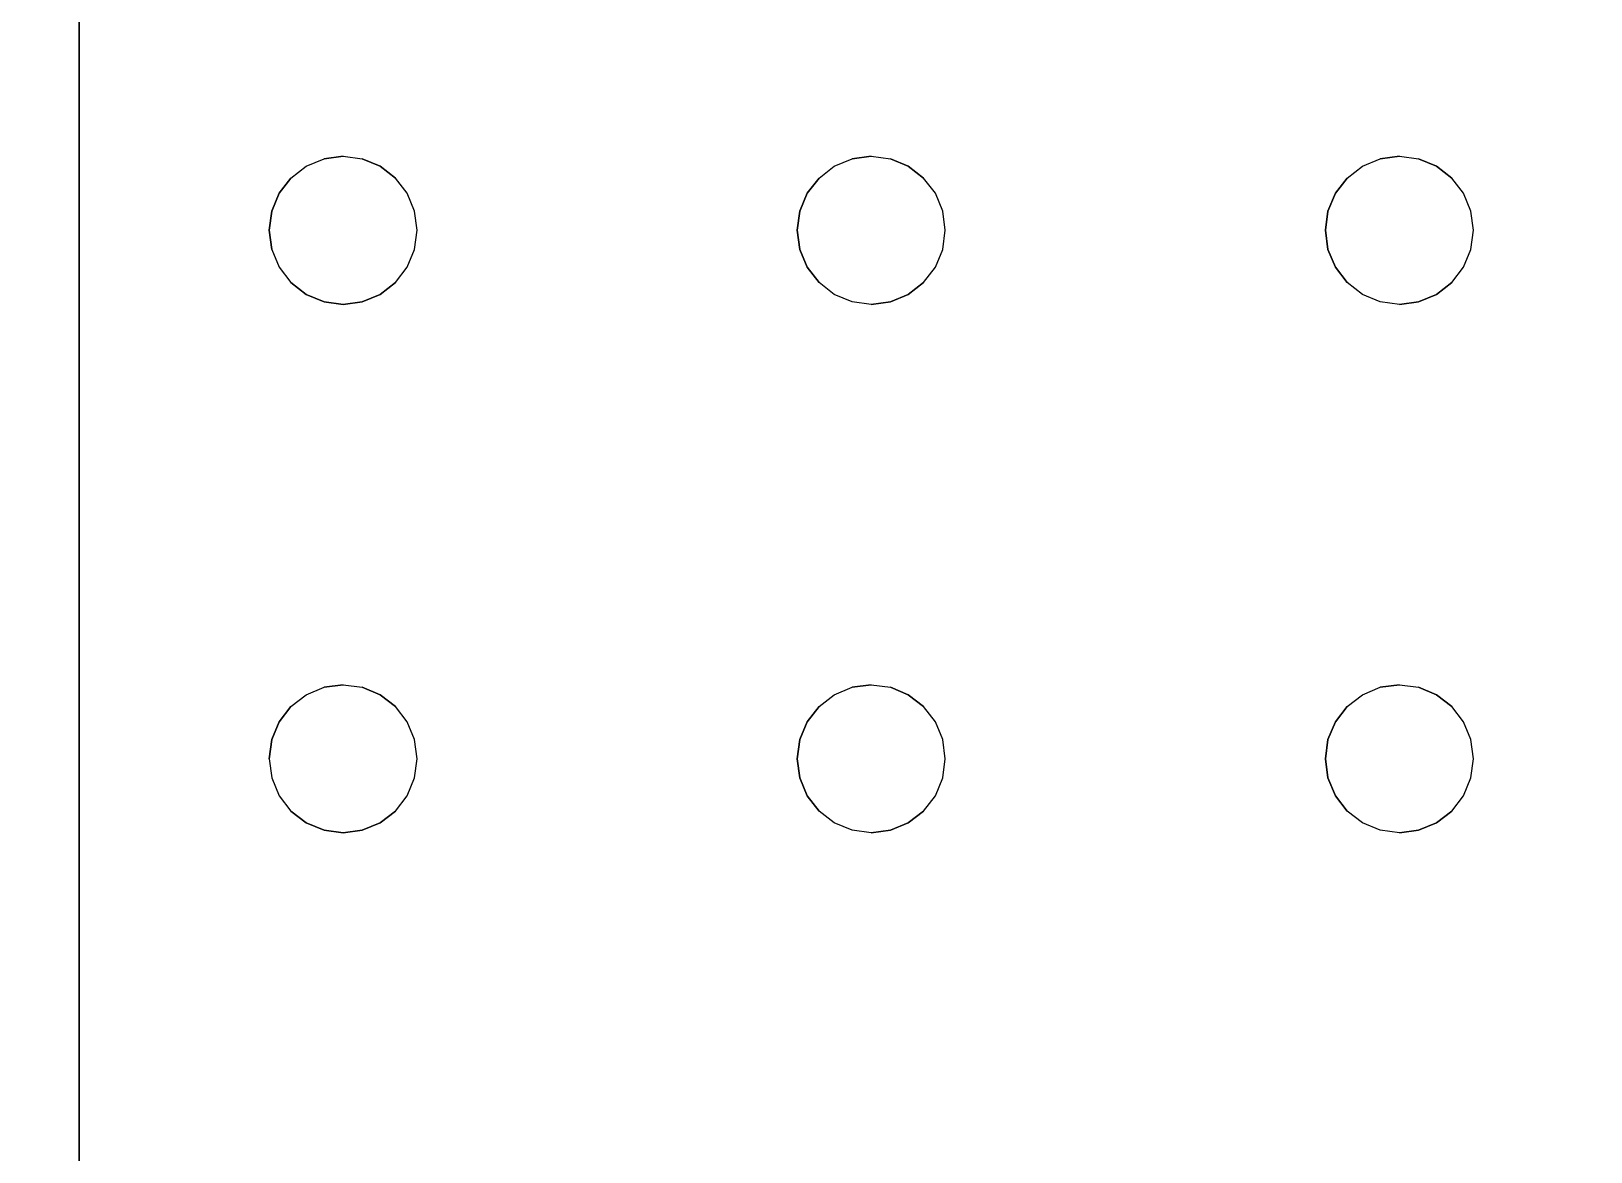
# Model space of a CAD drawing. Header units: inches. Extents: x -827 to 154, y -802 to 207.
# Drawn here: x 51.55 to 63.17, y -109.78 to -101.43 of the extents above; entities that cross this region are included whole.
import ezdxf

# ---------------------------------------------------------------- set-up
doc = ezdxf.new("R2010")
doc.units = ezdxf.units.IN
doc.header["$MEASUREMENT"] = 0
for name, color, linetype, lineweight in [('A-ANNO-DIMS', 211, 'Continuous', 9), ('A-ANNO-DIMS-48', 211, 'Continuous', 9), ('Layer0', 7, 'Continuous', 9), ('welding_bench_skp', 8, 'Continuous', 9)]:
    doc.layers.add(name, color=color, linetype=linetype, lineweight=lineweight)
doc.styles.add('Arial', font='arial.ttf', dxfattribs={"height": 4.5})
doc.dimstyles.new('Linear_-_3_32__Arial', dxfattribs={"dimscale": 12, "dimtxt": 4.591167, "dimasz": 0.5, "dimexe": 0.375, "dimexo": 0.25, "dimgap": 0.25, "dimtad": 1, "dimdec": 5, "dimrnd": 0.03125, "dimzin": 1, "dimdsep": 46, "dimlunit": 4, "dimtxsty": 'Arial', "dimblk1": 'OBLIQUE', "dimblk2": 'OBLIQUE', "dimsah": 1, "dimcen": 0.09, "dimdle": 0.375, "dimazin": 0, "dimtfac": 1, "dimtdec": 4, "dimtix": 1, "dimtmove": 0, "dimatfit": 3, "dimfxl": 1, "dimtvp": 1, "dimtfill": 1, "dimfrac": 2, "dimtolj": 1, "dimtzin": 0, "dimarcsym": 2})

# ---------------------------------------------------------------- blocks, each defined once
blk = doc.blocks.new('welding_bench_skp_5-403460-Level 1')
at = {"layer": 'Layer0'}
for p, q in [((4.724, 59.055), (34.646, 59.055)), ((34.646, 59.055), (4.724, 59.055)), ((21.378, 57.564), (21.264, 57.476)), ((21.378, 57.564), (21.264, 57.476)), ((21.511, 57.619), (21.378, 57.564)), ((21.511, 57.619), (21.378, 57.564)), ((21.654, 57.638), (21.511, 57.619)), ((21.654, 57.638), (21.511, 57.619)), ((21.796, 57.619), (21.654, 57.638)), ((21.654, 57.638), (21.796, 57.619)), ((21.929, 57.564), (21.796, 57.619)), ((21.796, 57.619), (21.929, 57.564)), ((22.043, 57.476), (21.929, 57.564)), ((21.929, 57.564), (22.043, 57.476)), ((25.315, 57.564), (25.201, 57.476)), ((25.315, 57.564), (25.201, 57.476)), ((25.448, 57.619), (25.315, 57.564)), ((25.448, 57.619), (25.315, 57.564)), ((25.591, 57.638), (25.448, 57.619)), ((25.448, 57.619), (25.591, 57.638)), ((25.733, 57.619), (25.591, 57.638)), ((25.591, 57.638), (25.733, 57.619)), ((25.866, 57.564), (25.733, 57.619)), ((25.733, 57.619), (25.866, 57.564)), ((25.98, 57.476), (25.866, 57.564)), ((25.866, 57.564), (25.98, 57.476)), ((21.176, 57.362), (21.264, 57.476)), ((21.264, 57.476), (21.176, 57.362)), ((22.043, 57.476), (22.131, 57.362)), ((22.043, 57.476), (22.131, 57.362)), ((25.113, 57.362), (25.201, 57.476)), ((25.201, 57.476), (25.113, 57.362)), ((25.98, 57.476), (26.068, 57.362)), ((25.98, 57.476), (26.068, 57.362)), ((21.121, 57.229), (21.176, 57.362)), ((21.176, 57.362), (21.121, 57.229)), ((22.131, 57.362), (22.186, 57.229)), ((22.131, 57.362), (22.186, 57.229)), ((25.058, 57.229), (25.113, 57.362)), ((25.113, 57.362), (25.058, 57.229)), ((26.068, 57.362), (26.123, 57.229)), ((26.068, 57.362), (26.123, 57.229)), ((21.102, 57.087), (21.121, 57.229)), ((21.121, 57.229), (21.102, 57.087)), ((22.186, 57.229), (22.205, 57.087)), ((22.205, 57.087), (22.186, 57.229)), ((25.039, 57.087), (25.058, 57.229)), ((25.058, 57.229), (25.039, 57.087)), ((26.123, 57.229), (26.142, 57.087)), ((26.142, 57.087), (26.123, 57.229)), ((21.121, 56.944), (21.102, 57.087)), ((21.102, 57.087), (21.121, 56.944)), ((22.205, 57.087), (22.186, 56.944)), ((22.205, 57.087), (22.186, 56.944)), ((25.058, 56.944), (25.039, 57.087)), ((25.039, 57.087), (25.058, 56.944)), ((26.142, 57.087), (26.123, 56.944)), ((26.142, 57.087), (26.123, 56.944)), ((21.176, 56.811), (21.121, 56.944)), ((21.121, 56.944), (21.176, 56.811)), ((22.186, 56.944), (22.131, 56.811)), ((22.131, 56.811), (22.186, 56.944)), ((25.113, 56.811), (25.058, 56.944)), ((25.058, 56.944), (25.113, 56.811)), ((26.123, 56.944), (26.068, 56.811)), ((26.068, 56.811), (26.123, 56.944)), ((21.264, 56.697), (21.176, 56.811)), ((21.176, 56.811), (21.264, 56.697)), ((22.131, 56.811), (22.043, 56.697)), ((22.043, 56.697), (22.131, 56.811)), ((25.201, 56.697), (25.113, 56.811)), ((25.113, 56.811), (25.201, 56.697)), ((26.068, 56.811), (25.98, 56.697)), ((25.98, 56.697), (26.068, 56.811)), ((21.264, 56.697), (21.378, 56.609)), ((21.264, 56.697), (21.378, 56.609)), ((21.929, 56.609), (22.043, 56.697)), ((21.929, 56.609), (22.043, 56.697)), ((25.201, 56.697), (25.315, 56.609)), ((25.201, 56.697), (25.315, 56.609)), ((25.866, 56.609), (25.98, 56.697)), ((25.866, 56.609), (25.98, 56.697)), ((21.378, 56.609), (21.511, 56.554)), ((21.378, 56.609), (21.511, 56.554)), ((21.511, 56.554), (21.654, 56.535)), ((21.511, 56.554), (21.654, 56.535)), ((21.654, 56.535), (21.796, 56.554)), ((21.654, 56.535), (21.796, 56.554)), ((21.796, 56.554), (21.929, 56.609)), ((21.796, 56.554), (21.929, 56.609)), ((25.315, 56.609), (25.448, 56.554)), ((25.315, 56.609), (25.448, 56.554)), ((25.448, 56.554), (25.591, 56.535)), ((25.448, 56.554), (25.591, 56.535)), ((25.591, 56.535), (25.733, 56.554)), ((25.591, 56.535), (25.733, 56.554)), ((25.733, 56.554), (25.866, 56.609)), ((25.733, 56.554), (25.866, 56.609)), ((21.378, 53.627), (21.264, 53.539)), ((21.264, 53.539), (21.378, 53.627)), ((21.511, 53.682), (21.378, 53.627)), ((21.378, 53.627), (21.511, 53.682)), ((21.654, 53.701), (21.511, 53.682)), ((21.511, 53.682), (21.654, 53.701)), ((21.796, 53.682), (21.654, 53.701)), ((21.654, 53.701), (21.796, 53.682)), ((21.929, 53.627), (21.796, 53.682)), ((21.796, 53.682), (21.929, 53.627)), ((22.043, 53.539), (21.929, 53.627)), ((21.929, 53.627), (22.043, 53.539)), ((25.315, 53.627), (25.201, 53.539)), ((25.201, 53.539), (25.315, 53.627)), ((25.448, 53.682), (25.315, 53.627)), ((25.315, 53.627), (25.448, 53.682)), ((25.591, 53.701), (25.448, 53.682)), ((25.448, 53.682), (25.591, 53.701)), ((25.733, 53.682), (25.591, 53.701)), ((25.591, 53.701), (25.733, 53.682)), ((25.866, 53.627), (25.733, 53.682)), ((25.733, 53.682), (25.866, 53.627)), ((25.98, 53.539), (25.866, 53.627)), ((25.866, 53.627), (25.98, 53.539)), ((21.176, 53.425), (21.264, 53.539)), ((21.176, 53.425), (21.264, 53.539)), ((22.043, 53.539), (22.131, 53.425)), ((22.043, 53.539), (22.131, 53.425)), ((25.113, 53.425), (25.201, 53.539)), ((25.113, 53.425), (25.201, 53.539)), ((25.98, 53.539), (26.068, 53.425)), ((25.98, 53.539), (26.068, 53.425)), ((21.121, 53.292), (21.176, 53.425)), ((21.121, 53.292), (21.176, 53.425)), ((22.131, 53.425), (22.186, 53.292)), ((22.131, 53.425), (22.186, 53.292)), ((25.058, 53.292), (25.113, 53.425)), ((25.058, 53.292), (25.113, 53.425)), ((26.068, 53.425), (26.123, 53.292)), ((26.068, 53.425), (26.123, 53.292)), ((21.102, 53.15), (21.121, 53.292)), ((21.102, 53.15), (21.121, 53.292)), ((22.186, 53.292), (22.205, 53.15)), ((22.205, 53.15), (22.186, 53.292)), ((25.039, 53.15), (25.058, 53.292)), ((25.039, 53.15), (25.058, 53.292)), ((26.123, 53.292), (26.142, 53.15)), ((26.142, 53.15), (26.123, 53.292)), ((21.121, 53.007), (21.102, 53.15)), ((21.102, 53.15), (21.121, 53.007)), ((22.205, 53.15), (22.186, 53.007)), ((22.205, 53.15), (22.186, 53.007)), ((25.058, 53.007), (25.039, 53.15)), ((25.039, 53.15), (25.058, 53.007)), ((26.142, 53.15), (26.123, 53.007)), ((26.142, 53.15), (26.123, 53.007)), ((21.176, 52.874), (21.121, 53.007)), ((21.121, 53.007), (21.176, 52.874)), ((22.186, 53.007), (22.131, 52.874)), ((22.131, 52.874), (22.186, 53.007)), ((25.113, 52.874), (25.058, 53.007)), ((25.058, 53.007), (25.113, 52.874)), ((26.123, 53.007), (26.068, 52.874)), ((26.068, 52.874), (26.123, 53.007)), ((21.264, 52.76), (21.176, 52.874)), ((21.176, 52.874), (21.264, 52.76)), ((22.131, 52.874), (22.043, 52.76)), ((22.043, 52.76), (22.131, 52.874)), ((25.201, 52.76), (25.113, 52.874)), ((25.113, 52.874), (25.201, 52.76)), ((26.068, 52.874), (25.98, 52.76)), ((25.98, 52.76), (26.068, 52.874)), ((21.264, 52.76), (21.378, 52.672)), ((21.264, 52.76), (21.378, 52.672)), ((21.378, 52.672), (21.511, 52.617)), ((21.378, 52.672), (21.511, 52.617)), ((21.796, 52.617), (21.929, 52.672)), ((21.796, 52.617), (21.929, 52.672)), ((21.929, 52.672), (22.043, 52.76)), ((21.929, 52.672), (22.043, 52.76)), ((25.201, 52.76), (25.315, 52.672)), ((25.201, 52.76), (25.315, 52.672)), ((25.315, 52.672), (25.448, 52.617)), ((25.315, 52.672), (25.448, 52.617)), ((25.733, 52.617), (25.866, 52.672)), ((25.733, 52.617), (25.866, 52.672)), ((25.866, 52.672), (25.98, 52.76)), ((25.866, 52.672), (25.98, 52.76)), ((21.511, 52.617), (21.654, 52.598)), ((21.511, 52.617), (21.654, 52.598)), ((21.654, 52.598), (21.796, 52.617)), ((21.654, 52.598), (21.796, 52.617)), ((25.448, 52.617), (25.591, 52.598)), ((25.448, 52.617), (25.591, 52.598)), ((25.591, 52.598), (25.733, 52.617)), ((25.591, 52.598), (25.733, 52.617)), ((21.654, 49.764), (21.511, 49.745)), ((21.511, 49.745), (21.654, 49.764)), ((21.796, 49.745), (21.654, 49.764)), ((21.654, 49.764), (21.796, 49.745)), ((25.591, 49.764), (25.448, 49.745)), ((25.448, 49.745), (25.591, 49.764)), ((25.733, 49.745), (25.591, 49.764)), ((25.591, 49.764), (25.733, 49.745)), ((21.378, 49.69), (21.264, 49.602)), ((21.264, 49.602), (21.378, 49.69)), ((21.511, 49.745), (21.378, 49.69)), ((21.378, 49.69), (21.511, 49.745)), ((21.929, 49.69), (21.796, 49.745)), ((21.796, 49.745), (21.929, 49.69)), ((22.043, 49.602), (21.929, 49.69)), ((21.929, 49.69), (22.043, 49.602)), ((25.315, 49.69), (25.201, 49.602)), ((25.201, 49.602), (25.315, 49.69)), ((25.448, 49.745), (25.315, 49.69)), ((25.315, 49.69), (25.448, 49.745)), ((25.866, 49.69), (25.733, 49.745)), ((25.733, 49.745), (25.866, 49.69)), ((25.98, 49.602), (25.866, 49.69)), ((25.866, 49.69), (25.98, 49.602)), ((21.176, 49.488), (21.264, 49.602)), ((21.176, 49.488), (21.264, 49.602)), ((22.043, 49.602), (22.131, 49.488)), ((22.043, 49.602), (22.131, 49.488)), ((25.113, 49.488), (25.201, 49.602)), ((25.113, 49.488), (25.201, 49.602)), ((25.98, 49.602), (26.068, 49.488)), ((25.98, 49.602), (26.068, 49.488)), ((21.121, 49.355), (21.176, 49.488)), ((21.121, 49.355), (21.176, 49.488)), ((22.131, 49.488), (22.186, 49.355)), ((22.131, 49.488), (22.186, 49.355)), ((25.058, 49.355), (25.113, 49.488)), ((25.058, 49.355), (25.113, 49.488)), ((26.068, 49.488), (26.123, 49.355)), ((26.068, 49.488), (26.123, 49.355)), ((21.102, 49.213), (21.121, 49.355)), ((21.102, 49.213), (21.121, 49.355)), ((22.186, 49.355), (22.205, 49.213)), ((22.205, 49.213), (22.186, 49.355)), ((25.039, 49.213), (25.058, 49.355)), ((25.039, 49.213), (25.058, 49.355)), ((26.123, 49.355), (26.142, 49.213)), ((26.142, 49.213), (26.123, 49.355)), ((21.121, 49.07), (21.102, 49.213)), ((21.102, 49.213), (21.121, 49.07)), ((22.205, 49.213), (22.186, 49.07)), ((22.205, 49.213), (22.186, 49.07)), ((25.058, 49.07), (25.039, 49.213)), ((25.039, 49.213), (25.058, 49.07)), ((26.142, 49.213), (26.123, 49.07)), ((26.142, 49.213), (26.123, 49.07)), ((21.176, 48.937), (21.121, 49.07)), ((21.121, 49.07), (21.176, 48.937)), ((22.186, 49.07), (22.131, 48.937)), ((22.131, 48.937), (22.186, 49.07)), ((25.113, 48.937), (25.058, 49.07)), ((25.058, 49.07), (25.113, 48.937)), ((26.123, 49.07), (26.068, 48.937)), ((26.068, 48.937), (26.123, 49.07)), ((21.264, 48.823), (21.176, 48.937)), ((21.176, 48.937), (21.264, 48.823)), ((22.131, 48.937), (22.043, 48.823)), ((22.043, 48.823), (22.131, 48.937)), ((25.201, 48.823), (25.113, 48.937)), ((25.113, 48.937), (25.201, 48.823)), ((26.068, 48.937), (25.98, 48.823)), ((25.98, 48.823), (26.068, 48.937)), ((21.264, 48.823), (21.378, 48.735)), ((21.264, 48.823), (21.378, 48.735)), ((21.378, 48.735), (21.511, 48.68)), ((21.378, 48.735), (21.511, 48.68)), ((21.796, 48.68), (21.929, 48.735)), ((21.796, 48.68), (21.929, 48.735)), ((21.929, 48.735), (22.043, 48.823)), ((21.929, 48.735), (22.043, 48.823)), ((25.201, 48.823), (25.315, 48.735)), ((25.201, 48.823), (25.315, 48.735)), ((25.315, 48.735), (25.448, 48.68)), ((25.315, 48.735), (25.448, 48.68)), ((25.733, 48.68), (25.866, 48.735)), ((25.733, 48.68), (25.866, 48.735)), ((25.866, 48.735), (25.98, 48.823)), ((25.866, 48.735), (25.98, 48.823)), ((21.511, 48.68), (21.654, 48.661)), ((21.511, 48.68), (21.654, 48.661)), ((21.654, 48.661), (21.796, 48.68)), ((21.654, 48.661), (21.796, 48.68)), ((25.448, 48.68), (25.591, 48.661)), ((25.448, 48.68), (25.591, 48.661)), ((25.591, 48.661), (25.733, 48.68)), ((25.591, 48.661), (25.733, 48.68))]:
    blk.add_line(p, q, dxfattribs=at)
blk = doc.blocks.new('welding_bench_skp_1-403456-Level 1')
blk.add_blockref('welding_bench_skp_5-403460-Level 1', (-0.236, -0.236))
blk = doc.blocks.new('welding_bench_skp-403450-Level 1')
blk.add_blockref('welding_bench_skp_1-403456-Level 1', (0, 0))
blk = doc.blocks.new('DIMBLOCK3-Level 1')
at = {"layer": 'A-ANNO-DIMS-48'}
for p, q in [((149.165, 128.024), (149.165, -235.976)), ((46.104, 123.524), (153.665, 123.524)), ((149.165, 123.524), (46.104, 123.524)), ((46.104, -231.476), (153.665, -231.476)), ((149.165, -231.476), (46.104, -231.476))]:
    blk.add_line(p, q, dxfattribs=at)
at = {"layer": 'A-ANNO-DIMS-48', "lineweight": 50}
for p, q in [((149.165, 123.524), (146.165, 126.524)), ((149.165, 123.524), (152.165, 120.524)), ((149.165, -231.476), (146.165, -228.476)), ((149.165, -231.476), (152.165, -234.476))]:
    blk.add_line(p, q, dxfattribs=at)
at = {"layer": 'A-ANNO-DIMS-48', "color": 0, "insert": (140.323, -63.724), "char_height": 4.5, "width": 23.39376, "attachment_point": 1, "rotation": 90, "line_spacing_factor": 0.941778, "style": 'Arial', "bg_fill": 3, "box_fill_scale": 1.25, "bg_fill_color": 256, "bg_fill_true_color": 13158600, "bg_fill_transparency": 0}
blk.add_mtext('29\' - 7"', dxfattribs=at)
blk = doc.blocks.new('_Oblique')
at = {"color": 0, "linetype": 'ByBlock', "lineweight": -2}
blk.add_line((-0.5, -0.5), (0.5, 0.5), dxfattribs=at)

msp = doc.modelspace()

# ---------------------------------------------------------------- block references
at = {"layer": 'welding_bench_skp', "color": 7, "rotation": 90.0000000000004}
msp.add_blockref('welding_bench_skp-403450-Level 1', (110.724377, -128.267836), dxfattribs=at)

# ---------------------------------------------------------------- next in the draw order: dimensions: what is measured, and where the dimension line sits
at = {"layer": 'A-ANNO-DIMS'}
dim = msp.add_linear_dim(base=(149.16527, -231.476424), p1=(43.104386, 123.523576), p2=(43.104386, -231.476424), angle=90, dimstyle='Linear_-_3_32__Arial', override={"dimpost": '<>', "dimfxl": 355}, dxfattribs=at)
dim.commit()
dim.dimension.update_dxf_attribs({"geometry": 'DIMBLOCK3-Level 1', "text_midpoint": (143.867692, -53.976424)})

doc.saveas('drawing.dxf')
